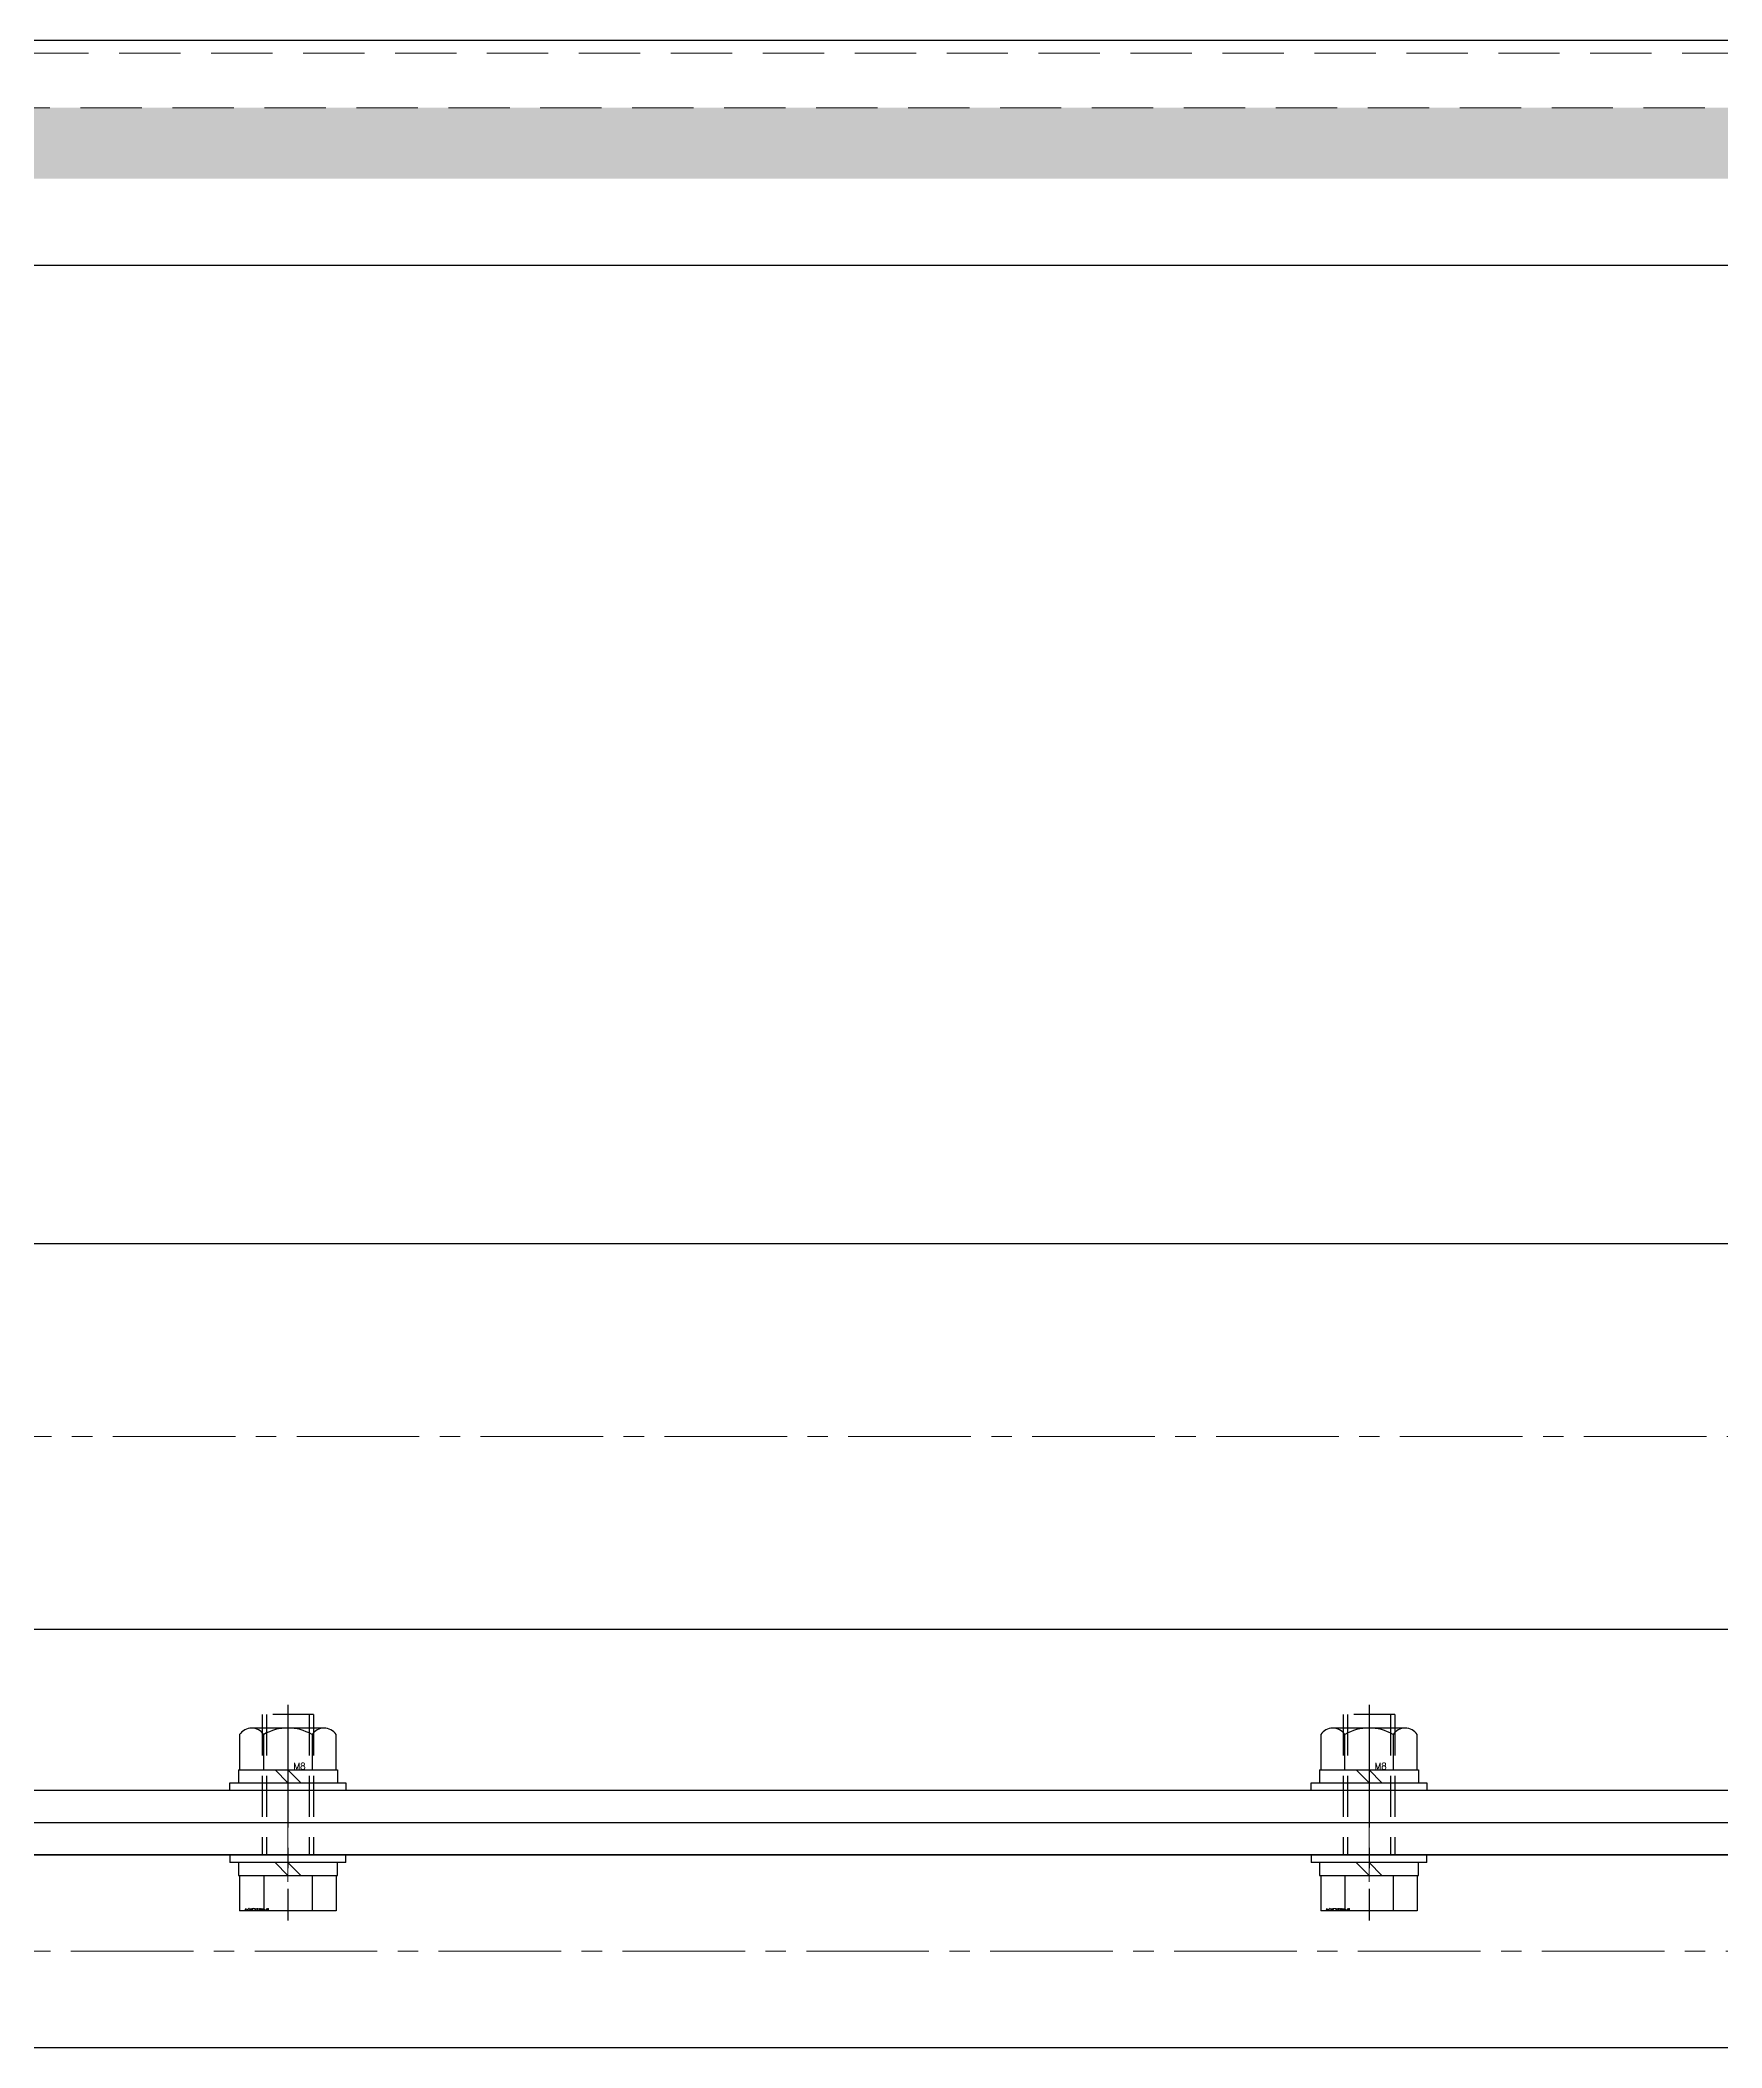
# Model space of a CAD drawing. Header units: millimetres. Extents: x 0 to 51411, y 0 to 16902.
# Drawn here: x 4475 to 4736.3, y 12222.6 to 12534.6 of the extents above; entities that cross this region are included whole.
import ezdxf

# ---------------------------------------------------------------- set-up
doc = ezdxf.new("R2010")
doc.units = ezdxf.units.MM
for name, pattern in [('CENTER2', [28.575, 19.05, -3.175, 3.175, -3.175]), ('HIDDEN', [9.525, 6.35, -3.175]), ('HIDDEN2', [4.7625, 3.175, -1.5875])]:
    doc.linetypes.add(name, pattern=pattern)
for name, color, linetype, lineweight in [('01_外形線', 7, 'Continuous', 25), ('03_かくれ線', 6, 'HIDDEN2', 13), ('05_CENTER', 4, 'CENTER2', 13)]:
    doc.layers.add(name, color=color, linetype=linetype, lineweight=lineweight)
doc.layers.add('10_DRAFT', color=8, linetype='Continuous', lineweight=0, plot=False)
doc.styles.add('KSS_TXT', font='txt.shx', dxfattribs={"bigfont": 'extfont2.shx'})
doc.styles.add('KSS_TXT_L', font='txt.shx', dxfattribs={"height": 9, "bigfont": 'extfont2.shx'})

# ---------------------------------------------------------------- blocks, each defined once
blk = doc.blocks.new('A$C46CB4146_1_1_1')
at = {"color": 0, "linetype": 'CENTER2'}
blk.add_line((0, -23.3), (0, 10.2), dxfattribs=at)
at = {"color": 0}
for p, q in [((-7.51, 8.7), (7.51, 8.7)), ((-7.51, 3.2), (-7.51, 8.7)), ((-3.75, 3.2), (-3.75, 8.7)), ((3.75, 3.2), (3.75, 8.7)), ((7.51, 3.2), (7.51, 8.7)), ((-7.7, 3.2), (-7.7, 1.2)), ((7.7, 3.2), (-7.7, 3.2)), ((0, 1.2), (-2, 3.2)), ((0, 3.2), (2, 1.2)), ((7.7, 1.2), (7.7, 3.2)), ((-9, 1.2), (9, 1.2)), ((-9, 1.2), (-9, 0)), ((9, 0), (9, 1.2)), ((-9, 0), (9, 0))]:
    blk.add_line(p, q, dxfattribs=at)
at = {"color": 0, "linetype": 'HIDDEN'}
for p, q in [((-4, -21.8), (-4, 0)), ((-3.32, -21.8), (-3.32, 0)), ((3.32, -21.8), (3.32, 0)), ((4, -21.8), (4, 0)), ((-4, -21.8), (4, -21.8))]:
    blk.add_line(p, q, dxfattribs=at)
at = {"layer": '10_DRAFT', "style": 'KSS_TXT_L'}
blk.add_text('BT-M8x25L,SW,PW', height=0.3, dxfattribs=at).set_placement((2.97, 8.36))
blk = doc.blocks.new('M8Nza_1_1_1')
at = {"color": 0}
for p, q in [((5.62, 9.7), (-5.63, 9.7)), ((-7.5, 8.69), (-7.5, 3.2)), ((-3.75, 3.2), (-3.75, 8.69)), ((3.75, 8.69), (3.75, 3.2)), ((7.5, 3.2), (7.5, 8.69)), ((-7.7, 3.2), (7.7, 3.2)), ((-7.7, 3.2), (-7.7, 1.2)), ((0, 1.2), (-2, 3.2)), ((0, 3.2), (2, 1.2)), ((7.7, 3.2), (7.7, 1.2))]:
    blk.add_line(p, q, dxfattribs=at)
at = {"color": 0, "linetype": 'CENTER2'}
blk.add_line((0, 9.7), (0, 0), dxfattribs=at)
at = {"color": 0}
blk.add_lwpolyline([(-9, 1.2), (9, 1.2), (9, 0), (-9, 0)], close=True, dxfattribs=at)
for centre, radius, start, end in [((-5.63, 7.45), 2.25, 33.626, 146.374), ((0, 2.2), 7.5, 60, 120), ((5.62, 7.45), 2.25, 33.626, 146.374)]:
    blk.add_arc(centre, radius, start, end, dxfattribs=at)
at = {"layer": '10_DRAFT', "style": 'KSS_TXT'}
blk.add_text('M8', height=1, dxfattribs=at).set_placement((0.87, 3.27))
blk = doc.blocks.new('A$C24C71BDE_1_1_1')
blk.add_lwpolyline([(952.5, 5), (-952.5, 5), (-952.5, 0), (952.5, 0)], close=True)
at = {"layer": '05_CENTER'}
for p, q in [((84, -4.82), (84, 9.82)), ((252, -4.82), (252, 9.82))]:
    blk.add_line(p, q, dxfattribs=at)
blk = doc.blocks.new('A$C47C53CF3_1_1_1')
at = {"color": 0}
for points in [[(-952.5, 0), (952.5, 0), (952.5, -5), (-952.5, -5)], [(-1118, -5), (1118, -5), (1120, -7), (1120, -33), (1118, -35), (-1118, -35), (-1120, -33), (-1120, -7)]]:
    blk.add_lwpolyline(points, close=True, dxfattribs=at)
at = {"layer": '05_CENTER'}
for p, q in [((84, -9.18), (84, 3.91)), ((252, -9.18), (252, 3.91)), ((1126.59, -20), (-1126.04, -20))]:
    blk.add_line(p, q, dxfattribs=at)
at = {"rotation": 180}
for p in [(84, -5), (252, -5)]:
    blk.add_blockref('A$C46CB4146_1_1_1', p, dxfattribs=at)
for name, p in [('M8Nza_1_1_1', (84, 5)), ('M8Nza_1_1_1', (252, 5)), ('A$C24C71BDE_1_1_1', (0, 0))]:
    blk.add_blockref(name, p)

msp = doc.modelspace()

# ---------------------------------------------------------------- hatches: boundary and pattern name
at = {"layer": '03_かくれ線', "transparency": 33554495}
h = msp.add_hatch(color=256, dxfattribs=at)
h.dxf.hatch_style = 1
h.paths.add_polyline_path([(4434.467, 12524.14), (5419.467, 12524.14), (5419.467, 12516.14, -0.4142136), (5416.467, 12513.14), (4762.467, 12513.14, -0.4142136), (4759.467, 12516.14, -0.4142136), (4756.467, 12513.14), (4429.467, 12513.14), (4429.467, 12519.14)])

# ---------------------------------------------------------------- linework, layer by layer
at = {"color": 0}
for points in [[(3390.467, 12347.64), (5468.467, 12347.64)], [(5468.467, 12287.64), (3390.467, 12287.64)]]:
    msp.add_lwpolyline(points, dxfattribs=at)
at = {"layer": '01_外形線'}
msp.add_lwpolyline([(3433.467, 12499.64), (3433.467, 12534.64), (5425.467, 12534.64), (5425.467, 12499.64), (3433.467, 12499.64)], dxfattribs=at)
at = {"layer": '03_かくれ線', "ltscale": 3}
msp.add_line((5425.467, 12532.64), (3433.467, 12532.64), dxfattribs=at)
msp.add_lwpolyline([(5419.467, 12524.14), (4434.467, 12524.14), (4429.467, 12519.14), (4429.467, 12513.14)], dxfattribs=at)
at = {"layer": '05_CENTER'}
msp.add_line((5534.006, 12317.64), (3324.928, 12317.64), dxfattribs=at)

# ---------------------------------------------------------------- block references
for name in ['A$C47C53CF3_1_1_1', 'A$C24C71BDE_1_1_1']:
    msp.add_blockref(name, (4429.467, 12257.64))

doc.saveas('drawing.dxf')
